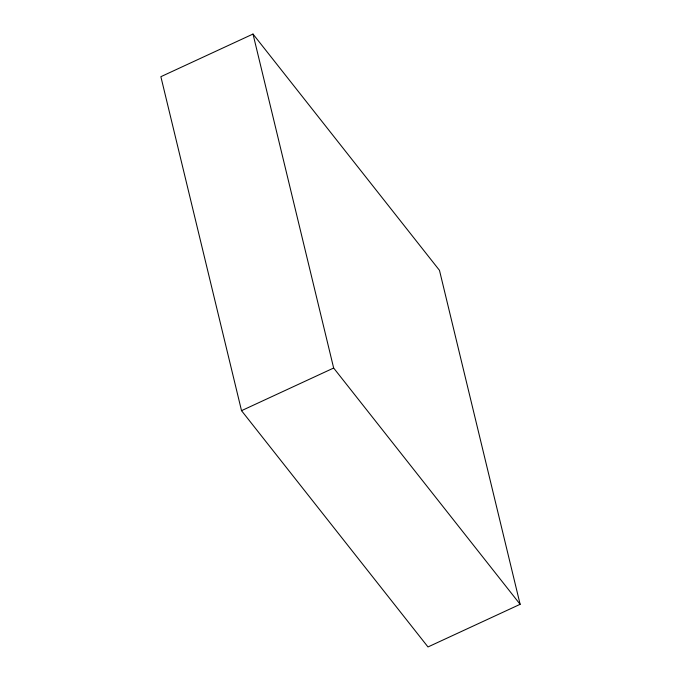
<?xml version="1.0" encoding="UTF-8"?>
<svg xmlns="http://www.w3.org/2000/svg" width="681" height="681" viewBox="0 0 681 681"><rect width="100%" height="100%" fill="white"/><g stroke="black" fill="none" stroke-linecap="round" stroke-linejoin="round"><path stroke-width="1.02" d="M253.009 34.05L160.869 76.689L241.525 410.669L427.991 646.95L520.131 604.311L439.475 270.331L253.009 34.05L333.656 368.029L520.131 604.311M241.525 410.669L333.656 368.029"/></g></svg>
